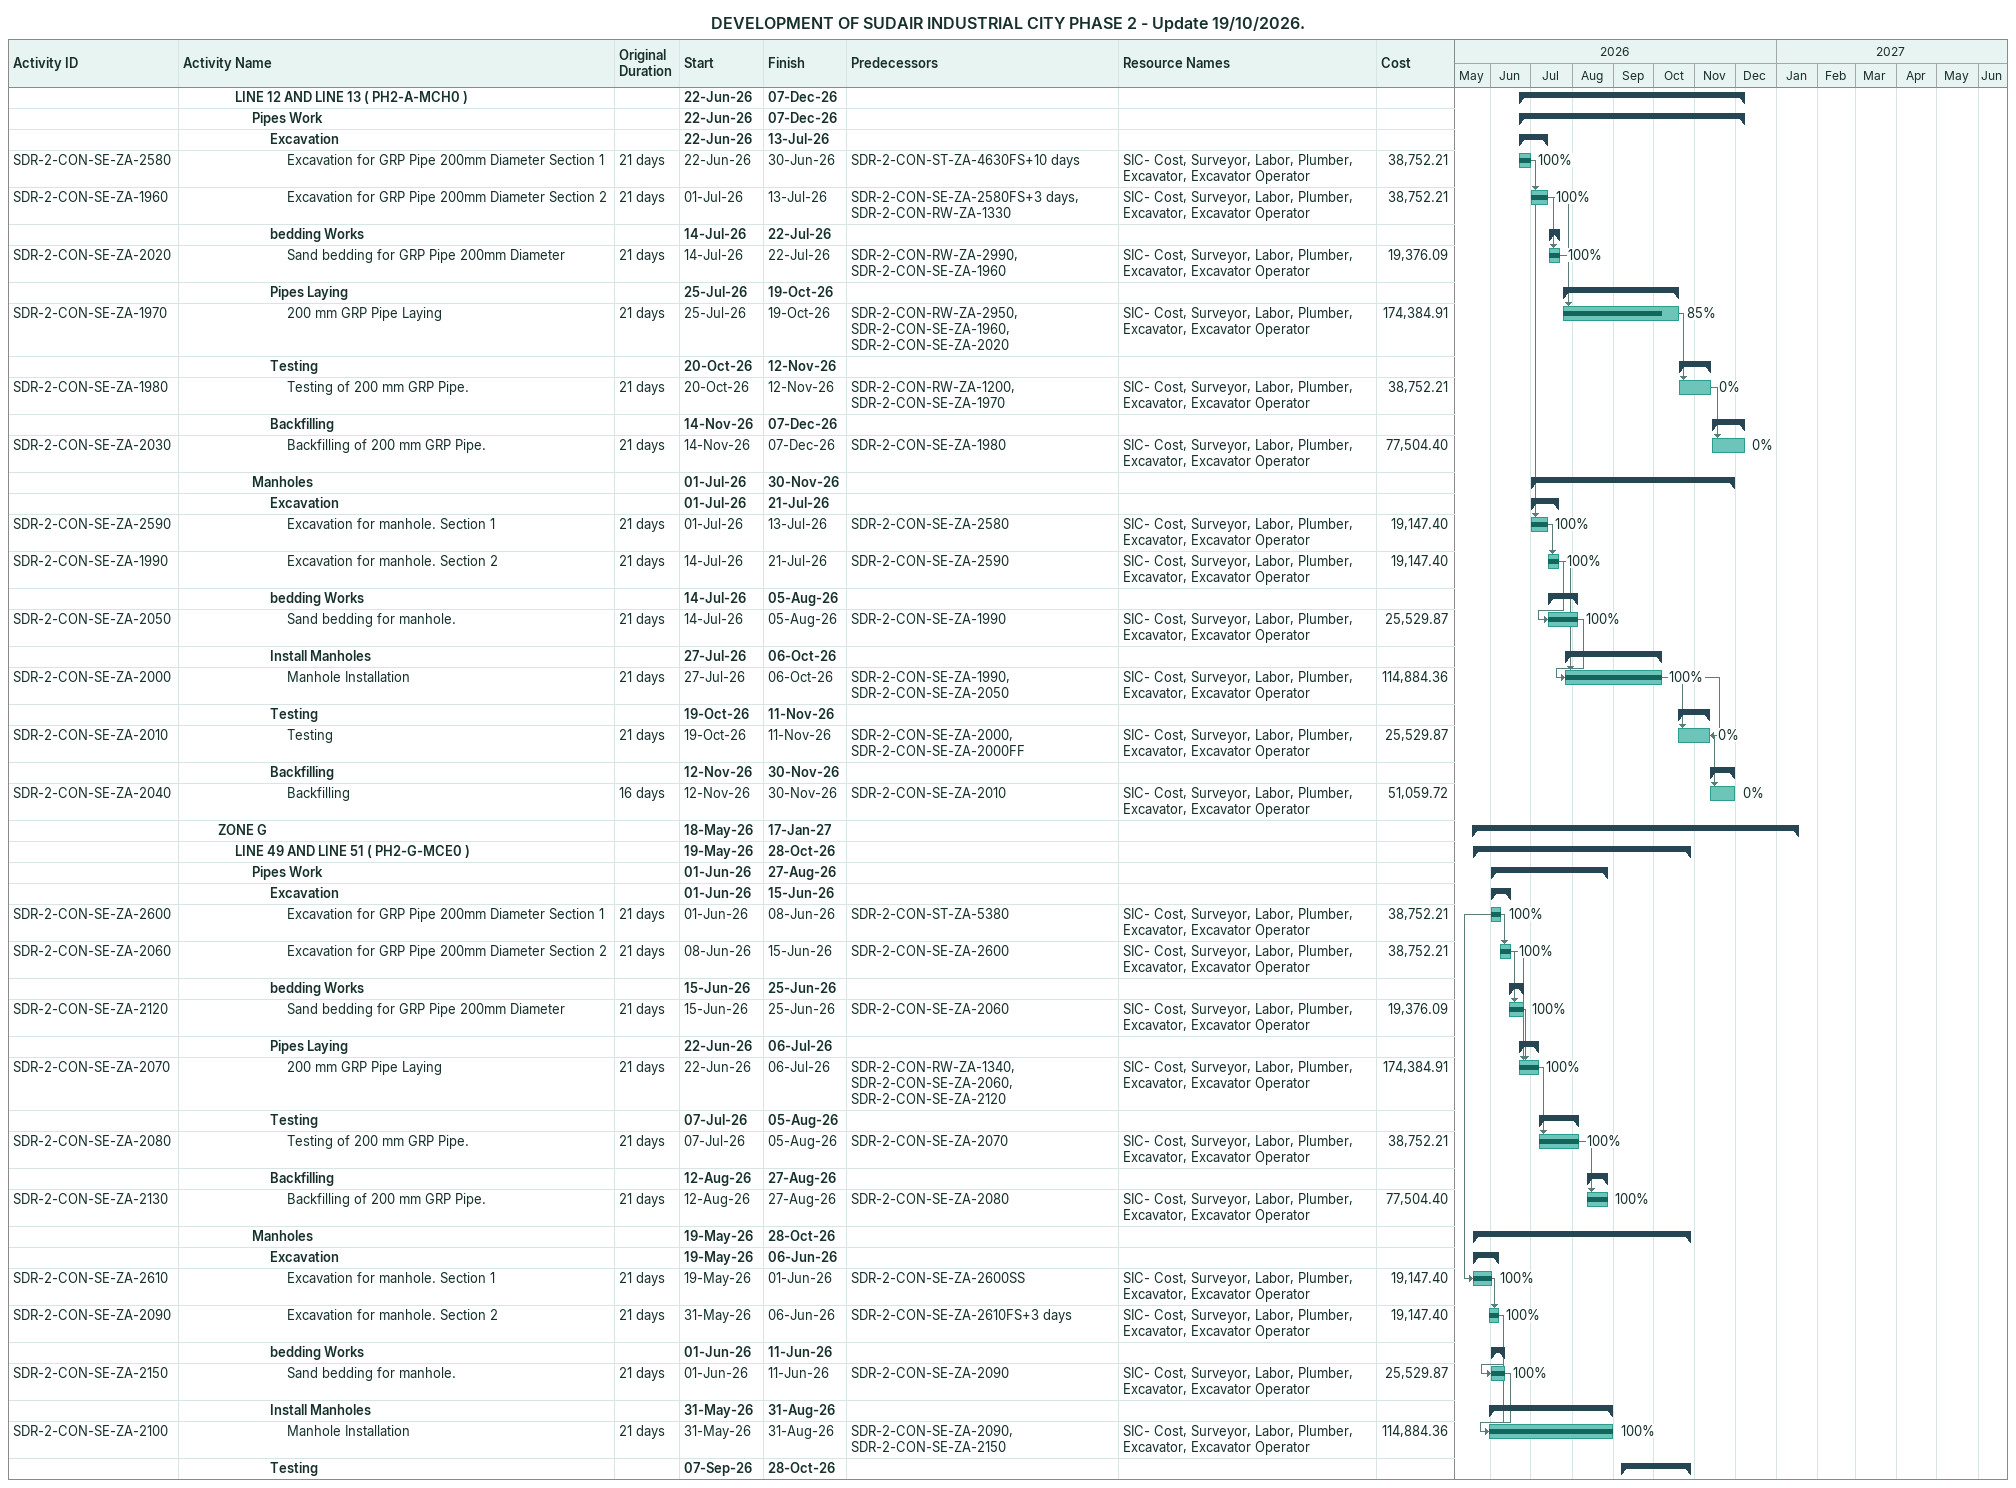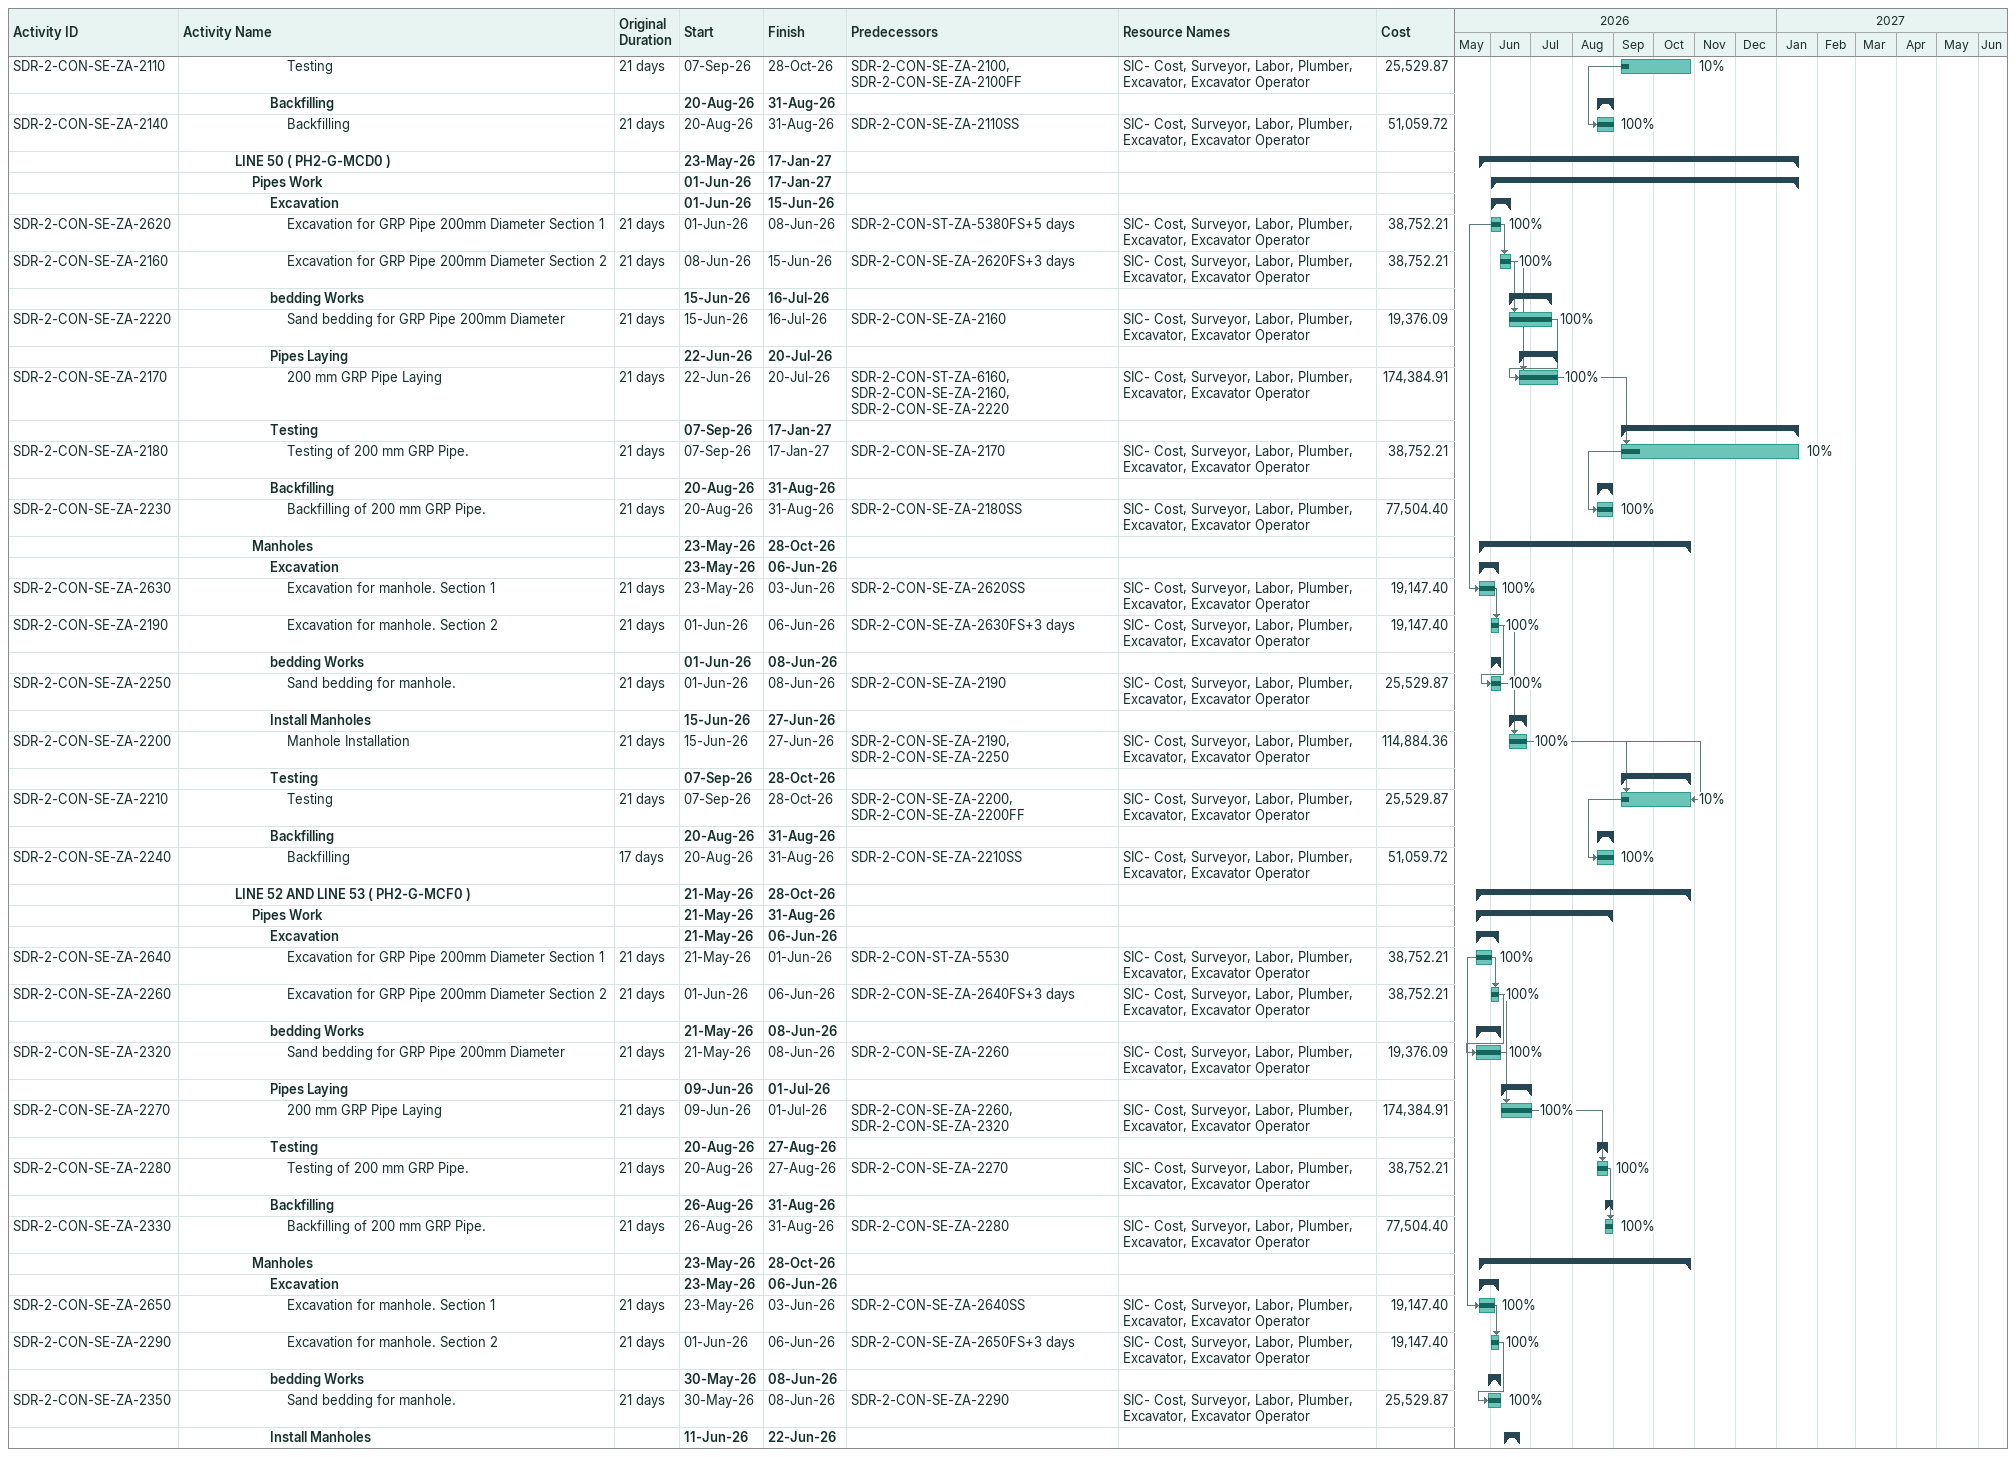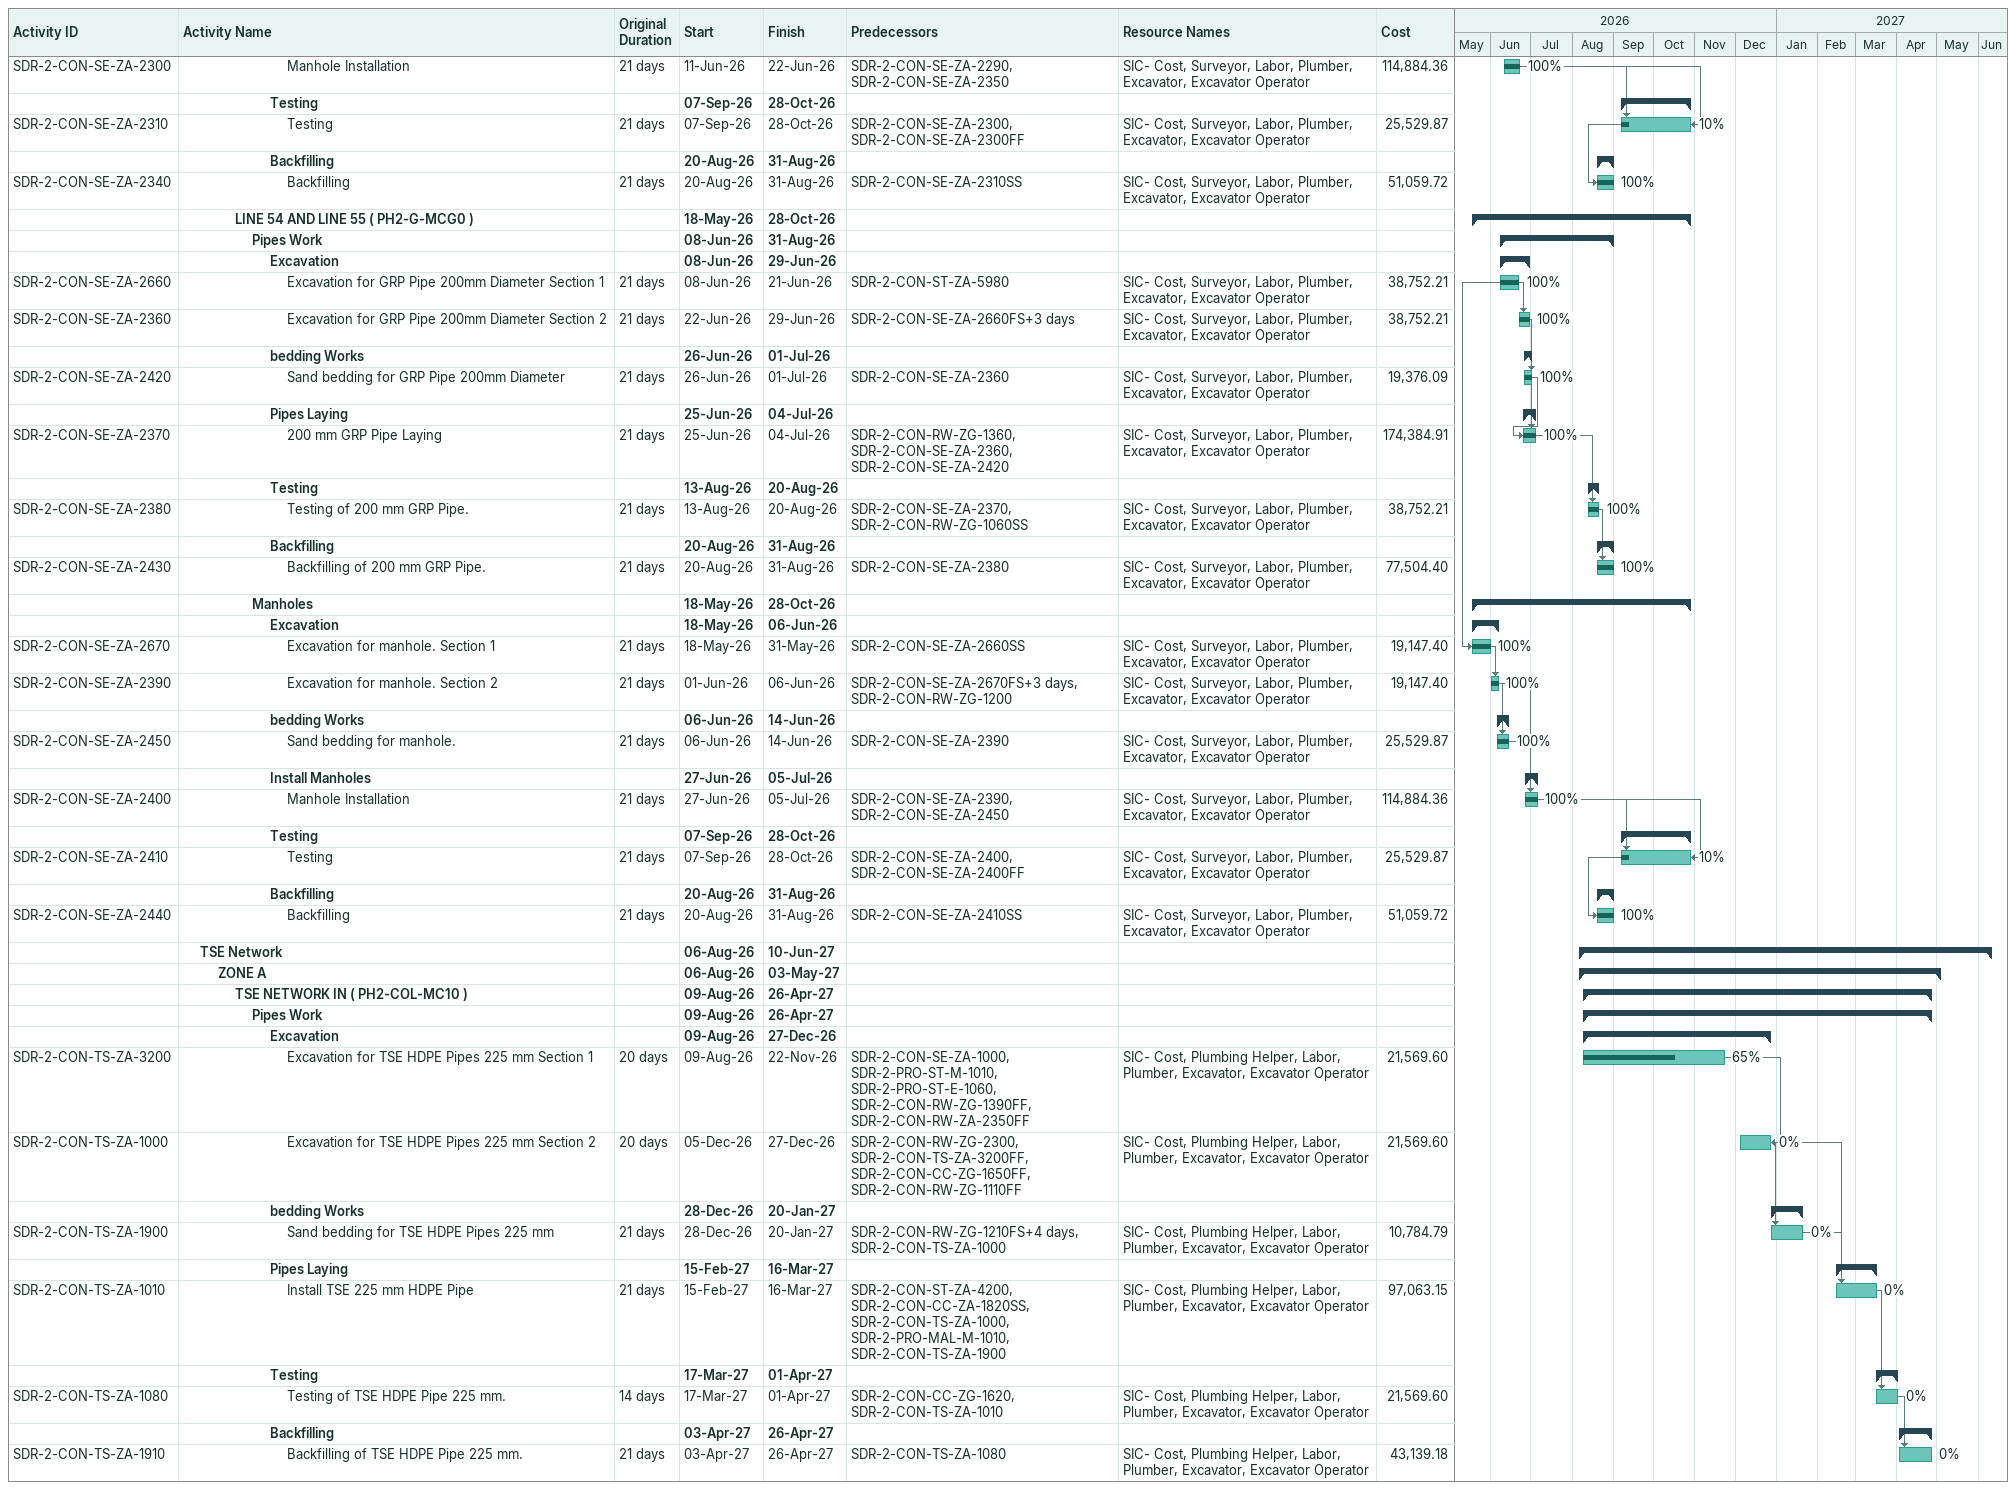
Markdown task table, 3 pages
DEVELOPMENT OF SUDAIR INDUSTRIAL CITY PHASE 2 - Update 19/10/2026.

| ID | Level | Task | Original duration | Start | Finish | Predecessors | Resources | % complete | Cost |
|---|---|---|---|---|---|---|---|---|---|
|  | 4 | **LINE 12 AND LINE 13 ( PH2-A-MCH0 )** |  | 2026-06-22 | 2026-12-07 |  |  |  |  |
|  | 5 | **Pipes Work** |  | 2026-06-22 | 2026-12-07 |  |  |  |  |
|  | 6 | **Excavation** |  | 2026-06-22 | 2026-07-13 |  |  |  |  |
| SDR-2-CON-SE-ZA-2580 | 7 | Excavation for GRP Pipe 200mm Diameter Section 1 | 21d | 2026-06-22 | 2026-06-30 | SDR-2-CON-ST-ZA-4630FS+10d | SIC- Cost, Surveyor, Labor, Plumber, Excavator, Excavator Operator | 100 | 38752.21 |
| SDR-2-CON-SE-ZA-1960 | 7 | Excavation for GRP Pipe 200mm Diameter Section 2 | 21d | 2026-07-01 | 2026-07-13 | SDR-2-CON-SE-ZA-2580FS+3d, SDR-2-CON-RW-ZA-1330 | SIC- Cost, Surveyor, Labor, Plumber, Excavator, Excavator Operator | 100 | 38752.21 |
|  | 6 | **bedding Works** |  | 2026-07-14 | 2026-07-22 |  |  |  |  |
| SDR-2-CON-SE-ZA-2020 | 7 | Sand bedding for GRP Pipe 200mm Diameter | 21d | 2026-07-14 | 2026-07-22 | SDR-2-CON-RW-ZA-2990, SDR-2-CON-SE-ZA-1960 | SIC- Cost, Surveyor, Labor, Plumber, Excavator, Excavator Operator | 100 | 19376.09 |
|  | 6 | **Pipes Laying** |  | 2026-07-25 | 2026-10-19 |  |  |  |  |
| SDR-2-CON-SE-ZA-1970 | 7 | 200 mm GRP Pipe Laying | 21d | 2026-07-25 | 2026-10-19 | SDR-2-CON-RW-ZA-2950, SDR-2-CON-SE-ZA-1960, SDR-2-CON-SE-ZA-2020 | SIC- Cost, Surveyor, Labor, Plumber, Excavator, Excavator Operator | 85 | 174384.91 |
|  | 6 | **Testing** |  | 2026-10-20 | 2026-11-12 |  |  |  |  |
| SDR-2-CON-SE-ZA-1980 | 7 | Testing of 200 mm GRP Pipe. | 21d | 2026-10-20 | 2026-11-12 | SDR-2-CON-RW-ZA-1200, SDR-2-CON-SE-ZA-1970 | SIC- Cost, Surveyor, Labor, Plumber, Excavator, Excavator Operator | 0 | 38752.21 |
|  | 6 | **Backfilling** |  | 2026-11-14 | 2026-12-07 |  |  |  |  |
| SDR-2-CON-SE-ZA-2030 | 7 | Backfilling of 200 mm GRP Pipe. | 21d | 2026-11-14 | 2026-12-07 | SDR-2-CON-SE-ZA-1980 | SIC- Cost, Surveyor, Labor, Plumber, Excavator, Excavator Operator | 0 | 77504.40 |
|  | 5 | **Manholes** |  | 2026-07-01 | 2026-11-30 |  |  |  |  |
|  | 6 | **Excavation** |  | 2026-07-01 | 2026-07-21 |  |  |  |  |
| SDR-2-CON-SE-ZA-2590 | 7 | Excavation for manhole. Section 1 | 21d | 2026-07-01 | 2026-07-13 | SDR-2-CON-SE-ZA-2580 | SIC- Cost, Surveyor, Labor, Plumber, Excavator, Excavator Operator | 100 | 19147.40 |
| SDR-2-CON-SE-ZA-1990 | 7 | Excavation for manhole. Section 2 | 21d | 2026-07-14 | 2026-07-21 | SDR-2-CON-SE-ZA-2590 | SIC- Cost, Surveyor, Labor, Plumber, Excavator, Excavator Operator | 100 | 19147.40 |
|  | 6 | **bedding Works** |  | 2026-07-14 | 2026-08-05 |  |  |  |  |
| SDR-2-CON-SE-ZA-2050 | 7 | Sand bedding for manhole. | 21d | 2026-07-14 | 2026-08-05 | SDR-2-CON-SE-ZA-1990 | SIC- Cost, Surveyor, Labor, Plumber, Excavator, Excavator Operator | 100 | 25529.87 |
|  | 6 | **Install Manholes** |  | 2026-07-27 | 2026-10-06 |  |  |  |  |
| SDR-2-CON-SE-ZA-2000 | 7 | Manhole Installation | 21d | 2026-07-27 | 2026-10-06 | SDR-2-CON-SE-ZA-1990, SDR-2-CON-SE-ZA-2050 | SIC- Cost, Surveyor, Labor, Plumber, Excavator, Excavator Operator | 100 | 114884.36 |
|  | 6 | **Testing** |  | 2026-10-19 | 2026-11-11 |  |  |  |  |
| SDR-2-CON-SE-ZA-2010 | 7 | Testing | 21d | 2026-10-19 | 2026-11-11 | SDR-2-CON-SE-ZA-2000, SDR-2-CON-SE-ZA-2000FF | SIC- Cost, Surveyor, Labor, Plumber, Excavator, Excavator Operator | 0 | 25529.87 |
|  | 6 | **Backfilling** |  | 2026-11-12 | 2026-11-30 |  |  |  |  |
| SDR-2-CON-SE-ZA-2040 | 7 | Backfilling | 16d | 2026-11-12 | 2026-11-30 | SDR-2-CON-SE-ZA-2010 | SIC- Cost, Surveyor, Labor, Plumber, Excavator, Excavator Operator | 0 | 51059.72 |
|  | 3 | **ZONE G** |  | 2026-05-18 | 2027-01-17 |  |  |  |  |
|  | 4 | **LINE 49 AND LINE 51 ( PH2-G-MCE0 )** |  | 2026-05-19 | 2026-10-28 |  |  |  |  |
|  | 5 | **Pipes Work** |  | 2026-06-01 | 2026-08-27 |  |  |  |  |
|  | 6 | **Excavation** |  | 2026-06-01 | 2026-06-15 |  |  |  |  |
| SDR-2-CON-SE-ZA-2600 | 7 | Excavation for GRP Pipe 200mm Diameter Section 1 | 21d | 2026-06-01 | 2026-06-08 | SDR-2-CON-ST-ZA-5380 | SIC- Cost, Surveyor, Labor, Plumber, Excavator, Excavator Operator | 100 | 38752.21 |
| SDR-2-CON-SE-ZA-2060 | 7 | Excavation for GRP Pipe 200mm Diameter Section 2 | 21d | 2026-06-08 | 2026-06-15 | SDR-2-CON-SE-ZA-2600 | SIC- Cost, Surveyor, Labor, Plumber, Excavator, Excavator Operator | 100 | 38752.21 |
|  | 6 | **bedding Works** |  | 2026-06-15 | 2026-06-25 |  |  |  |  |
| SDR-2-CON-SE-ZA-2120 | 7 | Sand bedding for GRP Pipe 200mm Diameter | 21d | 2026-06-15 | 2026-06-25 | SDR-2-CON-SE-ZA-2060 | SIC- Cost, Surveyor, Labor, Plumber, Excavator, Excavator Operator | 100 | 19376.09 |
|  | 6 | **Pipes Laying** |  | 2026-06-22 | 2026-07-06 |  |  |  |  |
| SDR-2-CON-SE-ZA-2070 | 7 | 200 mm GRP Pipe Laying | 21d | 2026-06-22 | 2026-07-06 | SDR-2-CON-RW-ZA-1340, SDR-2-CON-SE-ZA-2060, SDR-2-CON-SE-ZA-2120 | SIC- Cost, Surveyor, Labor, Plumber, Excavator, Excavator Operator | 100 | 174384.91 |
|  | 6 | **Testing** |  | 2026-07-07 | 2026-08-05 |  |  |  |  |
| SDR-2-CON-SE-ZA-2080 | 7 | Testing of 200 mm GRP Pipe. | 21d | 2026-07-07 | 2026-08-05 | SDR-2-CON-SE-ZA-2070 | SIC- Cost, Surveyor, Labor, Plumber, Excavator, Excavator Operator | 100 | 38752.21 |
|  | 6 | **Backfilling** |  | 2026-08-12 | 2026-08-27 |  |  |  |  |
| SDR-2-CON-SE-ZA-2130 | 7 | Backfilling of 200 mm GRP Pipe. | 21d | 2026-08-12 | 2026-08-27 | SDR-2-CON-SE-ZA-2080 | SIC- Cost, Surveyor, Labor, Plumber, Excavator, Excavator Operator | 100 | 77504.40 |
|  | 5 | **Manholes** |  | 2026-05-19 | 2026-10-28 |  |  |  |  |
|  | 6 | **Excavation** |  | 2026-05-19 | 2026-06-06 |  |  |  |  |
| SDR-2-CON-SE-ZA-2610 | 7 | Excavation for manhole. Section 1 | 21d | 2026-05-19 | 2026-06-01 | SDR-2-CON-SE-ZA-2600SS | SIC- Cost, Surveyor, Labor, Plumber, Excavator, Excavator Operator | 100 | 19147.40 |
| SDR-2-CON-SE-ZA-2090 | 7 | Excavation for manhole. Section 2 | 21d | 2026-05-31 | 2026-06-06 | SDR-2-CON-SE-ZA-2610FS+3d | SIC- Cost, Surveyor, Labor, Plumber, Excavator, Excavator Operator | 100 | 19147.40 |
|  | 6 | **bedding Works** |  | 2026-06-01 | 2026-06-11 |  |  |  |  |
| SDR-2-CON-SE-ZA-2150 | 7 | Sand bedding for manhole. | 21d | 2026-06-01 | 2026-06-11 | SDR-2-CON-SE-ZA-2090 | SIC- Cost, Surveyor, Labor, Plumber, Excavator, Excavator Operator | 100 | 25529.87 |
|  | 6 | **Install Manholes** |  | 2026-05-31 | 2026-08-31 |  |  |  |  |
| SDR-2-CON-SE-ZA-2100 | 7 | Manhole Installation | 21d | 2026-05-31 | 2026-08-31 | SDR-2-CON-SE-ZA-2090, SDR-2-CON-SE-ZA-2150 | SIC- Cost, Surveyor, Labor, Plumber, Excavator, Excavator Operator | 100 | 114884.36 |
|  | 6 | **Testing** |  | 2026-09-07 | 2026-10-28 |  |  |  |  |
| SDR-2-CON-SE-ZA-2110 | 7 | Testing | 21d | 2026-09-07 | 2026-10-28 | SDR-2-CON-SE-ZA-2100, SDR-2-CON-SE-ZA-2100FF | SIC- Cost, Surveyor, Labor, Plumber, Excavator, Excavator Operator | 10 | 25529.87 |
|  | 6 | **Backfilling** |  | 2026-08-20 | 2026-08-31 |  |  |  |  |
| SDR-2-CON-SE-ZA-2140 | 7 | Backfilling | 21d | 2026-08-20 | 2026-08-31 | SDR-2-CON-SE-ZA-2110SS | SIC- Cost, Surveyor, Labor, Plumber, Excavator, Excavator Operator | 100 | 51059.72 |
|  | 4 | **LINE 50 ( PH2-G-MCD0 )** |  | 2026-05-23 | 2027-01-17 |  |  |  |  |
|  | 5 | **Pipes Work** |  | 2026-06-01 | 2027-01-17 |  |  |  |  |
|  | 6 | **Excavation** |  | 2026-06-01 | 2026-06-15 |  |  |  |  |
| SDR-2-CON-SE-ZA-2620 | 7 | Excavation for GRP Pipe 200mm Diameter Section 1 | 21d | 2026-06-01 | 2026-06-08 | SDR-2-CON-ST-ZA-5380FS+5d | SIC- Cost, Surveyor, Labor, Plumber, Excavator, Excavator Operator | 100 | 38752.21 |
| SDR-2-CON-SE-ZA-2160 | 7 | Excavation for GRP Pipe 200mm Diameter Section 2 | 21d | 2026-06-08 | 2026-06-15 | SDR-2-CON-SE-ZA-2620FS+3d | SIC- Cost, Surveyor, Labor, Plumber, Excavator, Excavator Operator | 100 | 38752.21 |
|  | 6 | **bedding Works** |  | 2026-06-15 | 2026-07-16 |  |  |  |  |
| SDR-2-CON-SE-ZA-2220 | 7 | Sand bedding for GRP Pipe 200mm Diameter | 21d | 2026-06-15 | 2026-07-16 | SDR-2-CON-SE-ZA-2160 | SIC- Cost, Surveyor, Labor, Plumber, Excavator, Excavator Operator | 100 | 19376.09 |
|  | 6 | **Pipes Laying** |  | 2026-06-22 | 2026-07-20 |  |  |  |  |
| SDR-2-CON-SE-ZA-2170 | 7 | 200 mm GRP Pipe Laying | 21d | 2026-06-22 | 2026-07-20 | SDR-2-CON-ST-ZA-6160, SDR-2-CON-SE-ZA-2160, SDR-2-CON-SE-ZA-2220 | SIC- Cost, Surveyor, Labor, Plumber, Excavator, Excavator Operator | 100 | 174384.91 |
|  | 6 | **Testing** |  | 2026-09-07 | 2027-01-17 |  |  |  |  |
| SDR-2-CON-SE-ZA-2180 | 7 | Testing of 200 mm GRP Pipe. | 21d | 2026-09-07 | 2027-01-17 | SDR-2-CON-SE-ZA-2170 | SIC- Cost, Surveyor, Labor, Plumber, Excavator, Excavator Operator | 10 | 38752.21 |
|  | 6 | **Backfilling** |  | 2026-08-20 | 2026-08-31 |  |  |  |  |
| SDR-2-CON-SE-ZA-2230 | 7 | Backfilling of 200 mm GRP Pipe. | 21d | 2026-08-20 | 2026-08-31 | SDR-2-CON-SE-ZA-2180SS | SIC- Cost, Surveyor, Labor, Plumber, Excavator, Excavator Operator | 100 | 77504.40 |
|  | 5 | **Manholes** |  | 2026-05-23 | 2026-10-28 |  |  |  |  |
|  | 6 | **Excavation** |  | 2026-05-23 | 2026-06-06 |  |  |  |  |
| SDR-2-CON-SE-ZA-2630 | 7 | Excavation for manhole. Section 1 | 21d | 2026-05-23 | 2026-06-03 | SDR-2-CON-SE-ZA-2620SS | SIC- Cost, Surveyor, Labor, Plumber, Excavator, Excavator Operator | 100 | 19147.40 |
| SDR-2-CON-SE-ZA-2190 | 7 | Excavation for manhole. Section 2 | 21d | 2026-06-01 | 2026-06-06 | SDR-2-CON-SE-ZA-2630FS+3d | SIC- Cost, Surveyor, Labor, Plumber, Excavator, Excavator Operator | 100 | 19147.40 |
|  | 6 | **bedding Works** |  | 2026-06-01 | 2026-06-08 |  |  |  |  |
| SDR-2-CON-SE-ZA-2250 | 7 | Sand bedding for manhole. | 21d | 2026-06-01 | 2026-06-08 | SDR-2-CON-SE-ZA-2190 | SIC- Cost, Surveyor, Labor, Plumber, Excavator, Excavator Operator | 100 | 25529.87 |
|  | 6 | **Install Manholes** |  | 2026-06-15 | 2026-06-27 |  |  |  |  |
| SDR-2-CON-SE-ZA-2200 | 7 | Manhole Installation | 21d | 2026-06-15 | 2026-06-27 | SDR-2-CON-SE-ZA-2190, SDR-2-CON-SE-ZA-2250 | SIC- Cost, Surveyor, Labor, Plumber, Excavator, Excavator Operator | 100 | 114884.36 |
|  | 6 | **Testing** |  | 2026-09-07 | 2026-10-28 |  |  |  |  |
| SDR-2-CON-SE-ZA-2210 | 7 | Testing | 21d | 2026-09-07 | 2026-10-28 | SDR-2-CON-SE-ZA-2200, SDR-2-CON-SE-ZA-2200FF | SIC- Cost, Surveyor, Labor, Plumber, Excavator, Excavator Operator | 10 | 25529.87 |
|  | 6 | **Backfilling** |  | 2026-08-20 | 2026-08-31 |  |  |  |  |
| SDR-2-CON-SE-ZA-2240 | 7 | Backfilling | 17d | 2026-08-20 | 2026-08-31 | SDR-2-CON-SE-ZA-2210SS | SIC- Cost, Surveyor, Labor, Plumber, Excavator, Excavator Operator | 100 | 51059.72 |
|  | 4 | **LINE 52 AND LINE 53 ( PH2-G-MCF0 )** |  | 2026-05-21 | 2026-10-28 |  |  |  |  |
|  | 5 | **Pipes Work** |  | 2026-05-21 | 2026-08-31 |  |  |  |  |
|  | 6 | **Excavation** |  | 2026-05-21 | 2026-06-06 |  |  |  |  |
| SDR-2-CON-SE-ZA-2640 | 7 | Excavation for GRP Pipe 200mm Diameter Section 1 | 21d | 2026-05-21 | 2026-06-01 | SDR-2-CON-ST-ZA-5530 | SIC- Cost, Surveyor, Labor, Plumber, Excavator, Excavator Operator | 100 | 38752.21 |
| SDR-2-CON-SE-ZA-2260 | 7 | Excavation for GRP Pipe 200mm Diameter Section 2 | 21d | 2026-06-01 | 2026-06-06 | SDR-2-CON-SE-ZA-2640FS+3d | SIC- Cost, Surveyor, Labor, Plumber, Excavator, Excavator Operator | 100 | 38752.21 |
|  | 6 | **bedding Works** |  | 2026-05-21 | 2026-06-08 |  |  |  |  |
| SDR-2-CON-SE-ZA-2320 | 7 | Sand bedding for GRP Pipe 200mm Diameter | 21d | 2026-05-21 | 2026-06-08 | SDR-2-CON-SE-ZA-2260 | SIC- Cost, Surveyor, Labor, Plumber, Excavator, Excavator Operator | 100 | 19376.09 |
|  | 6 | **Pipes Laying** |  | 2026-06-09 | 2026-07-01 |  |  |  |  |
| SDR-2-CON-SE-ZA-2270 | 7 | 200 mm GRP Pipe Laying | 21d | 2026-06-09 | 2026-07-01 | SDR-2-CON-SE-ZA-2260, SDR-2-CON-SE-ZA-2320 | SIC- Cost, Surveyor, Labor, Plumber, Excavator, Excavator Operator | 100 | 174384.91 |
|  | 6 | **Testing** |  | 2026-08-20 | 2026-08-27 |  |  |  |  |
| SDR-2-CON-SE-ZA-2280 | 7 | Testing of 200 mm GRP Pipe. | 21d | 2026-08-20 | 2026-08-27 | SDR-2-CON-SE-ZA-2270 | SIC- Cost, Surveyor, Labor, Plumber, Excavator, Excavator Operator | 100 | 38752.21 |
|  | 6 | **Backfilling** |  | 2026-08-26 | 2026-08-31 |  |  |  |  |
| SDR-2-CON-SE-ZA-2330 | 7 | Backfilling of 200 mm GRP Pipe. | 21d | 2026-08-26 | 2026-08-31 | SDR-2-CON-SE-ZA-2280 | SIC- Cost, Surveyor, Labor, Plumber, Excavator, Excavator Operator | 100 | 77504.40 |
|  | 5 | **Manholes** |  | 2026-05-23 | 2026-10-28 |  |  |  |  |
|  | 6 | **Excavation** |  | 2026-05-23 | 2026-06-06 |  |  |  |  |
| SDR-2-CON-SE-ZA-2650 | 7 | Excavation for manhole. Section 1 | 21d | 2026-05-23 | 2026-06-03 | SDR-2-CON-SE-ZA-2640SS | SIC- Cost, Surveyor, Labor, Plumber, Excavator, Excavator Operator | 100 | 19147.40 |
| SDR-2-CON-SE-ZA-2290 | 7 | Excavation for manhole. Section 2 | 21d | 2026-06-01 | 2026-06-06 | SDR-2-CON-SE-ZA-2650FS+3d | SIC- Cost, Surveyor, Labor, Plumber, Excavator, Excavator Operator | 100 | 19147.40 |
|  | 6 | **bedding Works** |  | 2026-05-30 | 2026-06-08 |  |  |  |  |
| SDR-2-CON-SE-ZA-2350 | 7 | Sand bedding for manhole. | 21d | 2026-05-30 | 2026-06-08 | SDR-2-CON-SE-ZA-2290 | SIC- Cost, Surveyor, Labor, Plumber, Excavator, Excavator Operator | 100 | 25529.87 |
|  | 6 | **Install Manholes** |  | 2026-06-11 | 2026-06-22 |  |  |  |  |
| SDR-2-CON-SE-ZA-2300 | 7 | Manhole Installation | 21d | 2026-06-11 | 2026-06-22 | SDR-2-CON-SE-ZA-2290, SDR-2-CON-SE-ZA-2350 | SIC- Cost, Surveyor, Labor, Plumber, Excavator, Excavator Operator | 100 | 114884.36 |
|  | 6 | **Testing** |  | 2026-09-07 | 2026-10-28 |  |  |  |  |
| SDR-2-CON-SE-ZA-2310 | 7 | Testing | 21d | 2026-09-07 | 2026-10-28 | SDR-2-CON-SE-ZA-2300, SDR-2-CON-SE-ZA-2300FF | SIC- Cost, Surveyor, Labor, Plumber, Excavator, Excavator Operator | 10 | 25529.87 |
|  | 6 | **Backfilling** |  | 2026-08-20 | 2026-08-31 |  |  |  |  |
| SDR-2-CON-SE-ZA-2340 | 7 | Backfilling | 21d | 2026-08-20 | 2026-08-31 | SDR-2-CON-SE-ZA-2310SS | SIC- Cost, Surveyor, Labor, Plumber, Excavator, Excavator Operator | 100 | 51059.72 |
|  | 4 | **LINE 54 AND LINE 55 ( PH2-G-MCG0 )** |  | 2026-05-18 | 2026-10-28 |  |  |  |  |
|  | 5 | **Pipes Work** |  | 2026-06-08 | 2026-08-31 |  |  |  |  |
|  | 6 | **Excavation** |  | 2026-06-08 | 2026-06-29 |  |  |  |  |
| SDR-2-CON-SE-ZA-2660 | 7 | Excavation for GRP Pipe 200mm Diameter Section 1 | 21d | 2026-06-08 | 2026-06-21 | SDR-2-CON-ST-ZA-5980 | SIC- Cost, Surveyor, Labor, Plumber, Excavator, Excavator Operator | 100 | 38752.21 |
| SDR-2-CON-SE-ZA-2360 | 7 | Excavation for GRP Pipe 200mm Diameter Section 2 | 21d | 2026-06-22 | 2026-06-29 | SDR-2-CON-SE-ZA-2660FS+3d | SIC- Cost, Surveyor, Labor, Plumber, Excavator, Excavator Operator | 100 | 38752.21 |
|  | 6 | **bedding Works** |  | 2026-06-26 | 2026-07-01 |  |  |  |  |
| SDR-2-CON-SE-ZA-2420 | 7 | Sand bedding for GRP Pipe 200mm Diameter | 21d | 2026-06-26 | 2026-07-01 | SDR-2-CON-SE-ZA-2360 | SIC- Cost, Surveyor, Labor, Plumber, Excavator, Excavator Operator | 100 | 19376.09 |
|  | 6 | **Pipes Laying** |  | 2026-06-25 | 2026-07-04 |  |  |  |  |
| SDR-2-CON-SE-ZA-2370 | 7 | 200 mm GRP Pipe Laying | 21d | 2026-06-25 | 2026-07-04 | SDR-2-CON-RW-ZG-1360, SDR-2-CON-SE-ZA-2360, SDR-2-CON-SE-ZA-2420 | SIC- Cost, Surveyor, Labor, Plumber, Excavator, Excavator Operator | 100 | 174384.91 |
|  | 6 | **Testing** |  | 2026-08-13 | 2026-08-20 |  |  |  |  |
| SDR-2-CON-SE-ZA-2380 | 7 | Testing of 200 mm GRP Pipe. | 21d | 2026-08-13 | 2026-08-20 | SDR-2-CON-SE-ZA-2370, SDR-2-CON-RW-ZG-1060SS | SIC- Cost, Surveyor, Labor, Plumber, Excavator, Excavator Operator | 100 | 38752.21 |
|  | 6 | **Backfilling** |  | 2026-08-20 | 2026-08-31 |  |  |  |  |
| SDR-2-CON-SE-ZA-2430 | 7 | Backfilling of 200 mm GRP Pipe. | 21d | 2026-08-20 | 2026-08-31 | SDR-2-CON-SE-ZA-2380 | SIC- Cost, Surveyor, Labor, Plumber, Excavator, Excavator Operator | 100 | 77504.40 |
|  | 5 | **Manholes** |  | 2026-05-18 | 2026-10-28 |  |  |  |  |
|  | 6 | **Excavation** |  | 2026-05-18 | 2026-06-06 |  |  |  |  |
| SDR-2-CON-SE-ZA-2670 | 7 | Excavation for manhole. Section 1 | 21d | 2026-05-18 | 2026-05-31 | SDR-2-CON-SE-ZA-2660SS | SIC- Cost, Surveyor, Labor, Plumber, Excavator, Excavator Operator | 100 | 19147.40 |
| SDR-2-CON-SE-ZA-2390 | 7 | Excavation for manhole. Section 2 | 21d | 2026-06-01 | 2026-06-06 | SDR-2-CON-SE-ZA-2670FS+3d, SDR-2-CON-RW-ZG-1200 | SIC- Cost, Surveyor, Labor, Plumber, Excavator, Excavator Operator | 100 | 19147.40 |
|  | 6 | **bedding Works** |  | 2026-06-06 | 2026-06-14 |  |  |  |  |
| SDR-2-CON-SE-ZA-2450 | 7 | Sand bedding for manhole. | 21d | 2026-06-06 | 2026-06-14 | SDR-2-CON-SE-ZA-2390 | SIC- Cost, Surveyor, Labor, Plumber, Excavator, Excavator Operator | 100 | 25529.87 |
|  | 6 | **Install Manholes** |  | 2026-06-27 | 2026-07-05 |  |  |  |  |
| SDR-2-CON-SE-ZA-2400 | 7 | Manhole Installation | 21d | 2026-06-27 | 2026-07-05 | SDR-2-CON-SE-ZA-2390, SDR-2-CON-SE-ZA-2450 | SIC- Cost, Surveyor, Labor, Plumber, Excavator, Excavator Operator | 100 | 114884.36 |
|  | 6 | **Testing** |  | 2026-09-07 | 2026-10-28 |  |  |  |  |
| SDR-2-CON-SE-ZA-2410 | 7 | Testing | 21d | 2026-09-07 | 2026-10-28 | SDR-2-CON-SE-ZA-2400, SDR-2-CON-SE-ZA-2400FF | SIC- Cost, Surveyor, Labor, Plumber, Excavator, Excavator Operator | 10 | 25529.87 |
|  | 6 | **Backfilling** |  | 2026-08-20 | 2026-08-31 |  |  |  |  |
| SDR-2-CON-SE-ZA-2440 | 7 | Backfilling | 21d | 2026-08-20 | 2026-08-31 | SDR-2-CON-SE-ZA-2410SS | SIC- Cost, Surveyor, Labor, Plumber, Excavator, Excavator Operator | 100 | 51059.72 |
|  | 2 | **TSE Network** |  | 2026-08-06 | 2027-06-10 |  |  |  |  |
|  | 3 | **ZONE A** |  | 2026-08-06 | 2027-05-03 |  |  |  |  |
|  | 4 | **TSE NETWORK IN ( PH2-COL-MC10 )** |  | 2026-08-09 | 2027-04-26 |  |  |  |  |
|  | 5 | **Pipes Work** |  | 2026-08-09 | 2027-04-26 |  |  |  |  |
|  | 6 | **Excavation** |  | 2026-08-09 | 2026-12-27 |  |  |  |  |
| SDR-2-CON-TS-ZA-3200 | 7 | Excavation for TSE HDPE Pipes 225 mm Section 1 | 20d | 2026-08-09 | 2026-11-22 | SDR-2-CON-SE-ZA-1000, SDR-2-PRO-ST-M-1010, SDR-2-PRO-ST-E-1060, SDR-2-CON-RW-ZG-1390FF, SDR-2-CON-RW-ZA-2350FF | SIC- Cost, Plumbing Helper, Labor, Plumber, Excavator, Excavator Operator | 65 | 21569.60 |
| SDR-2-CON-TS-ZA-1000 | 7 | Excavation for TSE HDPE Pipes 225 mm Section 2 | 20d | 2026-12-05 | 2026-12-27 | SDR-2-CON-RW-ZG-2300, SDR-2-CON-TS-ZA-3200FF, SDR-2-CON-CC-ZG-1650FF, SDR-2-CON-RW-ZG-1110FF | SIC- Cost, Plumbing Helper, Labor, Plumber, Excavator, Excavator Operator | 0 | 21569.60 |
|  | 6 | **bedding Works** |  | 2026-12-28 | 2027-01-20 |  |  |  |  |
| SDR-2-CON-TS-ZA-1900 | 7 | Sand bedding for TSE HDPE Pipes 225 mm | 21d | 2026-12-28 | 2027-01-20 | SDR-2-CON-RW-ZG-1210FS+4d, SDR-2-CON-TS-ZA-1000 | SIC- Cost, Plumbing Helper, Labor, Plumber, Excavator, Excavator Operator | 0 | 10784.79 |
|  | 6 | **Pipes Laying** |  | 2027-02-15 | 2027-03-16 |  |  |  |  |
| SDR-2-CON-TS-ZA-1010 | 7 | Install TSE 225 mm HDPE Pipe | 21d | 2027-02-15 | 2027-03-16 | SDR-2-CON-ST-ZA-4200, SDR-2-CON-CC-ZA-1820SS, SDR-2-CON-TS-ZA-1000, SDR-2-PRO-MAL-M-1010, SDR-2-CON-TS-ZA-1900 | SIC- Cost, Plumbing Helper, Labor, Plumber, Excavator, Excavator Operator | 0 | 97063.15 |
|  | 6 | **Testing** |  | 2027-03-17 | 2027-04-01 |  |  |  |  |
| SDR-2-CON-TS-ZA-1080 | 7 | Testing of TSE HDPE Pipe 225 mm. | 14d | 2027-03-17 | 2027-04-01 | SDR-2-CON-CC-ZG-1620, SDR-2-CON-TS-ZA-1010 | SIC- Cost, Plumbing Helper, Labor, Plumber, Excavator, Excavator Operator | 0 | 21569.60 |
|  | 6 | **Backfilling** |  | 2027-04-03 | 2027-04-26 |  |  |  |  |
| SDR-2-CON-TS-ZA-1910 | 7 | Backfilling of TSE HDPE Pipe 225 mm. | 21d | 2027-04-03 | 2027-04-26 | SDR-2-CON-TS-ZA-1080 | SIC- Cost, Plumbing Helper, Labor, Plumber, Excavator, Excavator Operator | 0 | 43139.18 |
